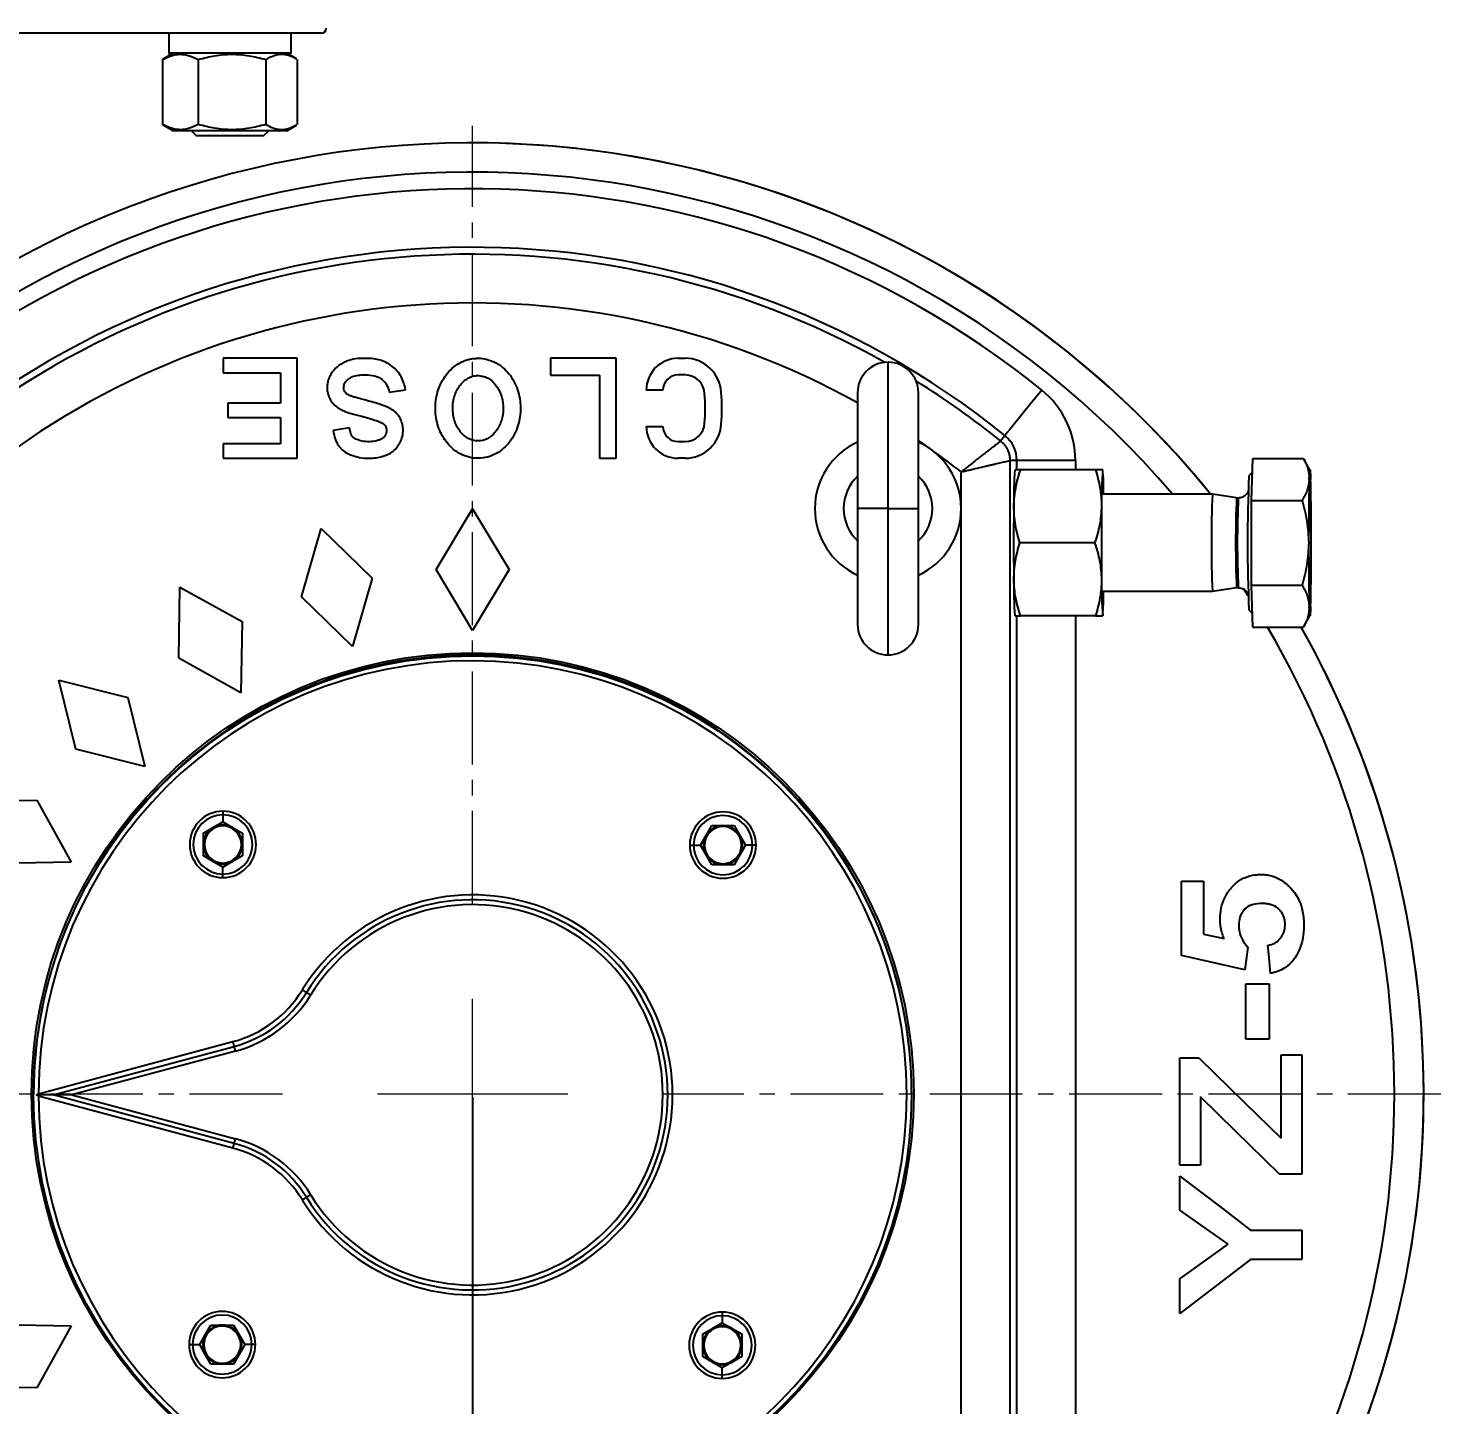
# Model space of a CAD drawing. Header units: millimetres. Extents: x 1846 to 4892, y 508 to 2661.
# Drawn here: x 4207.5 to 4497.1, y 1731.8 to 2014 of the extents above; entities that cross this region are included whole.
import ezdxf

# ---------------------------------------------------------------- set-up
doc = ezdxf.new("R2010")
doc.units = ezdxf.units.MM
doc.linetypes.add('CENTER2', pattern=[28.575, 19.05, -3.175, 3.175, -3.175])
doc.linetypes.add('点画线', pattern=[18, 12, -2, 2, -2])
doc.layers.add('中心线层', color=1, linetype='点画线', lineweight=18)
doc.styles.get("Standard").update_dxf_attribs({"font": 'arial.ttf'})
doc.styles.add('TH_GBDIM', font='simplex.shx', dxfattribs={"width": 0.707, "bigfont": 'hzfs.shx'})
doc.dimstyles.new('ISO-25$0', dxfattribs={"dimtxt": 2.5, "dimasz": 2.5, "dimexe": 1.25, "dimexo": 0.625, "dimtad": 1, "dimtxsty": 'Standard', "dimcen": 2.5, "dimdle": 5, "dimadec": 0, "dimazin": 0, "dimtfac": 1, "dimtmove": 0, "dimatfit": 3, "dimfxl": 0, "dimarcsym": 0})

# ---------------------------------------------------------------- blocks, each defined once
blk = doc.blocks.new('*U50')
at = {"layer": '中心线层', "color": 0, "linetype": 'CENTER2', "transparency": 16777216}
for p, q in [((0, 39), (0, 198.5)), ((-198.5, 0), (-39, 0)), ((39, 0), (198.5, 0)), ((0, -198.5), (0, -39))]:
    blk.add_line(p, q, dxfattribs=at)
at = {"layer": '中心线层', "color": 0, "linetype": 'Continuous', "transparency": 16777216}
for p, q in [((0, -19.5), (0, 19.5)), ((-19.5, 0), (19.5, 0))]:
    blk.add_line(p, q, dxfattribs=at)
blk = doc.blocks.new('*D80')
at = {"color": 1, "linetype": 'Continuous', "transparency": 16777216}
for p, q in [((4118.63, 1794.9), (4118.63, 1566.22)), ((4298.63, 1794.9), (4298.63, 1566.22)), ((4291.63, 1567.47), (4125.63, 1567.47))]:
    blk.add_line(p, q, dxfattribs=at)
at = {"color": 1, "transparency": 16777216}
for points in [[(4125.63, 1568.64), (4125.63, 1566.3), (4118.63, 1567.47)], [(4291.63, 1568.64), (4291.63, 1566.3), (4298.63, 1567.47)]]:
    blk.add_solid(points, dxfattribs=at)
at = {"layer": 'Defpoints', "color": 0, "transparency": 16777216}
for p in [(4118.63, 1795.52), (4298.63, 1795.52), (4118.63, 1567.47)]:
    blk.add_point(p, dxfattribs=at)
at = {"color": 1, "lineweight": 30, "transparency": 16777216, "insert": (4208.63, 1575.97), "char_height": 15, "attachment_point": 5, "style": 'TH_GBDIM'}
blk.add_mtext('180', dxfattribs=at)

msp = doc.modelspace()

# ---------------------------------------------------------------- linework, layer by layer
at = {"color": 7, "linetype": 'Continuous', "lineweight": 25}
for p, q in [((4267.628, 2013.02), (3969.628, 2013.02)), ((4236.354, 2013.001), (4236.354, 2008.901)), ((4261.454, 2008.901), (4261.454, 2013.001)), ((4235.296, 2007.732), (4235.055, 2007.613)), ((4235.055, 2007.613), (4235.055, 1994.289)), ((4237.279, 2008.901), (4235.285, 2007.75)), ((4261.454, 2008.901), (4236.354, 2008.901)), ((4236.445, 2008.901), (4236.391, 2008.388)), ((4242.371, 2007.613), (4242.371, 1994.289)), ((4256.22, 2007.613), (4256.22, 1994.289)), ((4262.523, 2007.75), (4260.529, 2008.901)), ((4262.753, 1994.289), (4262.753, 2007.613)), ((4235.055, 1994.289), (4235.296, 1994.175)), ((4235.284, 1994.153), (4237.279, 1993.001)), ((4260.529, 1993.001), (4237.279, 1993.001)), ((4240.987, 1993.001), (4241.987, 1992.001)), ((4255.822, 1992.001), (4256.822, 1993.001)), ((4260.529, 1993.001), (4262.525, 1994.153)), ((4241.987, 1992.001), (4255.822, 1992.001)), ((4262.66, 1946.363), (4247.5, 1946.363)), ((4247.5, 1946.363), (4247.5, 1943.373)), ((4262.66, 1925.854), (4262.66, 1946.363)), ((4328.089, 1946.356), (4314.612, 1946.356)), ((4314.612, 1946.356), (4314.612, 1942.912)), ((4328.089, 1925.854), (4328.089, 1946.356)), ((4340.788, 1946.354), (4342.212, 1946.354)), ((4247.5, 1943.373), (4259.222, 1943.373)), ((4259.222, 1943.373), (4259.222, 1937.183)), ((4314.612, 1942.912), (4324.645, 1942.912)), ((4324.645, 1942.912), (4324.645, 1925.854)), ((4342.212, 1942.937), (4340.788, 1942.937)), ((4281.508, 1939.398), (4284.856, 1939.92)), ((4337.656, 1939.805), (4334.239, 1939.805)), ((4377.551, 1939.293), (4377.551, 1915.543)), ((4390.051, 1915.543), (4390.051, 1939.293)), ((4248.438, 1937.183), (4248.438, 1934.194)), ((4259.222, 1937.183), (4248.438, 1937.183)), ((4248.438, 1934.194), (4259.222, 1934.194)), ((4259.222, 1934.194), (4259.222, 1928.843)), ((4273.396, 1932.081), (4270.05, 1931.551)), ((4334.239, 1932.402), (4337.656, 1932.402)), ((4247.5, 1928.843), (4247.5, 1925.854)), ((4259.222, 1928.843), (4247.5, 1928.843)), ((4340.788, 1929.27), (4342.212, 1929.27)), ((4406.88, 1929.403), (4407.773, 1930.508)), ((4247.5, 1925.854), (4262.66, 1925.854)), ((4324.645, 1925.854), (4328.089, 1925.854)), ((4342.212, 1925.854), (4340.788, 1925.854)), ((4398.801, 1915.543), (4398.801, 1923.057)), ((4408.8, 1925.382), (4408.8, 1665.659)), ((4410.22, 1925.382), (4408.8, 1925.382)), ((4422.218, 1925.382), (4410.22, 1925.382)), ((4426.322, 1923.52), (4411.004, 1923.52)), ((4458.526, 1922.986), (4457.808, 1922.268)), ((4458.351, 1917.181), (4458.612, 1925.841)), ((4458.612, 1925.841), (4468.971, 1925.841)), ((4469.116, 1925.545), (4468.971, 1925.841)), ((4470.319, 1923.514), (4469.139, 1925.558)), ((4450.314, 1918.52), (4427.822, 1918.52)), ((4455.269, 1917.736), (4450.314, 1918.52)), ((4458.351, 1917.181), (4468.709, 1917.181)), ((4458.351, 1899.86), (4458.351, 1917.181)), ((4291.128, 1903.02), (4298.628, 1915.52)), ((4298.628, 1915.52), (4306.128, 1903.02)), ((4377.551, 1915.543), (4377.551, 1891.793)), ((4390.051, 1891.793), (4390.051, 1915.543)), ((4398.801, 1675.498), (4398.801, 1915.543)), ((4263.561, 1897.416), (4267.57, 1911.432)), ((4267.57, 1911.432), (4278.05, 1901.299)), ((4426.171, 1908.52), (4410.853, 1908.52)), ((4298.628, 1890.52), (4291.128, 1903.02)), ((4306.128, 1903.02), (4298.628, 1890.52)), ((4278.05, 1901.299), (4274.04, 1887.283)), ((4458.351, 1899.86), (4468.709, 1899.86)), ((4458.612, 1891.2), (4458.351, 1899.86)), ((4238.383, 1884.868), (4238.628, 1899.444)), ((4238.628, 1899.444), (4251.373, 1892.368)), ((4274.04, 1887.283), (4263.561, 1897.416)), ((4450.314, 1898.52), (4427.822, 1898.52)), ((4455.269, 1899.305), (4450.314, 1898.52)), ((4457.808, 1894.773), (4458.526, 1894.055)), ((4251.373, 1892.368), (4251.128, 1877.793)), ((4426.322, 1893.52), (4411.004, 1893.52)), ((4458.612, 1891.2), (4468.971, 1891.2)), ((4468.971, 1891.2), (4469.116, 1891.496)), ((4469.139, 1891.483), (4470.319, 1893.527)), ((4251.128, 1877.793), (4238.383, 1884.868)), ((4217.311, 1866.231), (4213.775, 1880.373)), ((4213.775, 1880.373), (4227.918, 1876.838)), ((4227.918, 1876.838), (4231.453, 1862.696)), ((4231.453, 1862.696), (4217.311, 1866.231)), ((4194.705, 1855.52), (4209.28, 1855.766)), ((4209.28, 1855.766), (4216.356, 1843.02)), ((4245.431, 1850.139), (4247.431, 1851.294)), ((4247.431, 1852.734), (4247.431, 1851.294)), ((4247.431, 1851.294), (4249.431, 1850.139)), ((4243.431, 1848.984), (4245.431, 1850.139)), ((4243.431, 1846.675), (4243.431, 1848.984)), ((4249.431, 1850.139), (4251.431, 1848.984)), ((4251.431, 1848.984), (4251.431, 1846.675)), ((4345.343, 1846.538), (4346.497, 1848.538)), ((4346.497, 1848.538), (4347.652, 1850.538)), ((4347.652, 1850.538), (4349.962, 1850.538)), ((4349.962, 1850.538), (4352.271, 1850.538)), ((4352.271, 1850.538), (4353.426, 1848.538)), ((4353.426, 1848.538), (4354.58, 1846.538)), ((4243.431, 1844.365), (4243.431, 1846.675)), ((4251.431, 1846.675), (4251.431, 1844.365)), ((4343.903, 1846.538), (4345.343, 1846.538)), ((4346.497, 1844.538), (4345.343, 1846.538)), ((4354.58, 1846.538), (4353.426, 1844.538)), ((4356.02, 1846.538), (4354.58, 1846.538)), ((4216.356, 1843.02), (4201.78, 1842.775)), ((4245.431, 1843.211), (4243.431, 1844.365)), ((4247.431, 1842.056), (4245.431, 1843.211)), ((4249.431, 1843.211), (4247.431, 1842.056)), ((4247.431, 1840.616), (4247.431, 1842.056)), ((4251.431, 1844.365), (4249.431, 1843.211)), ((4347.652, 1842.538), (4346.497, 1844.538)), ((4349.962, 1842.538), (4347.652, 1842.538)), ((4352.271, 1842.538), (4349.962, 1842.538)), ((4353.426, 1844.538), (4352.271, 1842.538)), ((4443.967, 1823.911), (4443.967, 1839.187)), ((4443.967, 1839.187), (4448.457, 1839.187)), ((4448.457, 1839.187), (4448.457, 1828.289)), ((4457.167, 1806.731), (4457.167, 1818.076)), ((4457.167, 1818.076), (4461.958, 1818.076)), ((4461.958, 1818.076), (4461.958, 1806.731)), ((4209.628, 1795.573), (4249.501, 1806.257)), ((4212.628, 1795.341), (4249.76, 1805.291)), ((4250.019, 1804.325), (4216.492, 1795.341)), ((4461.958, 1806.731), (4457.167, 1806.731)), ((4443.628, 1780.896), (4443.628, 1802.947)), ((4443.628, 1802.947), (4447.549, 1802.947)), ((4464.414, 1803.579), (4468.628, 1803.579)), ((4464.414, 1786.445), (4464.414, 1803.579)), ((4468.628, 1803.579), (4468.628, 1779.107)), ((4209.691, 1795.341), (4209.196, 1795.341)), ((4249.501, 1784.426), (4209.628, 1795.11)), ((4212.628, 1795.341), (4209.691, 1795.341)), ((4249.76, 1785.392), (4212.628, 1795.341)), ((4216.492, 1795.341), (4212.628, 1795.341)), ((4216.492, 1795.341), (4250.019, 1786.358)), ((4447.856, 1794.931), (4447.856, 1780.896)), ((4447.856, 1780.896), (4443.628, 1780.896)), ((4443.628, 1771.693), (4443.628, 1778.699)), ((4468.628, 1779.107), (4464.075, 1779.107)), ((4458.14, 1767.623), (4468.628, 1767.623)), ((4468.628, 1767.623), (4468.628, 1761.558)), ((4468.628, 1761.558), (4458.108, 1761.558)), ((4443.628, 1750.52), (4443.628, 1757.65)), ((4349.825, 1750.067), (4349.825, 1748.627)), ((4201.78, 1748.266), (4216.356, 1748.02)), ((4216.356, 1748.02), (4209.28, 1735.275)), ((4243.831, 1746.144), (4244.985, 1748.144)), ((4244.985, 1748.144), (4247.295, 1748.144)), ((4247.295, 1748.144), (4249.604, 1748.144)), ((4249.604, 1748.144), (4250.759, 1746.144)), ((4345.825, 1746.317), (4347.825, 1747.472)), ((4345.825, 1744.008), (4345.825, 1746.317)), ((4347.825, 1747.472), (4349.825, 1748.627)), ((4349.825, 1748.627), (4351.825, 1747.472)), ((4351.825, 1747.472), (4353.825, 1746.317)), ((4353.825, 1746.317), (4353.825, 1744.008)), ((4241.236, 1744.144), (4242.676, 1744.144)), ((4242.676, 1744.144), (4243.831, 1746.144)), ((4243.831, 1742.144), (4242.676, 1744.144)), ((4250.759, 1746.144), (4251.914, 1744.144)), ((4251.914, 1744.144), (4250.759, 1742.144)), ((4253.354, 1744.144), (4251.914, 1744.144)), ((4345.825, 1741.699), (4345.825, 1744.008)), ((4353.825, 1744.008), (4353.825, 1741.699)), ((4244.985, 1740.144), (4243.831, 1742.144)), ((4250.759, 1742.144), (4249.604, 1740.144)), ((4347.825, 1740.544), (4345.825, 1741.699)), ((4349.825, 1739.389), (4347.825, 1740.544)), ((4351.825, 1740.544), (4349.825, 1739.389)), ((4353.825, 1741.699), (4351.825, 1740.544)), ((4247.295, 1740.144), (4244.985, 1740.144)), ((4249.604, 1740.144), (4247.295, 1740.144)), ((4349.825, 1737.949), (4349.825, 1739.389)), ((4209.28, 1735.275), (4194.705, 1735.52))]:
    msp.add_line(p, q, dxfattribs=at)
at = {"color": 8, "linetype": 'Continuous', "lineweight": 25}
for p, q in [((4383.801, 1915.543), (4383.801, 1945.543)), ((4392.482, 1927.776), (4390.051, 1929.468)), ((4410.22, 1923.52), (4410.22, 1925.382)), ((4422.218, 1925.382), (4422.218, 1923.52)), ((4383.801, 1915.543), (4377.551, 1915.543)), ((4383.801, 1885.543), (4383.801, 1915.543)), ((4383.801, 1915.543), (4390.051, 1915.543)), ((4457.666, 1897.638), (4456.661, 1899.186)), ((4410.22, 1697.52), (4410.22, 1893.52)), ((4422.218, 1893.52), (4422.218, 1697.52)), ((4247.431, 1853.475), (4247.431, 1852.734)), ((4343.162, 1846.538), (4343.903, 1846.538)), ((4356.762, 1846.538), (4356.02, 1846.538)), ((4247.431, 1839.875), (4247.431, 1840.616)), ((4349.825, 1750.808), (4349.825, 1750.067)), ((4240.495, 1744.144), (4241.236, 1744.144)), ((4254.095, 1744.144), (4253.354, 1744.144)), ((4349.825, 1737.208), (4349.825, 1737.949))]:
    msp.add_line(p, q, dxfattribs=at)
at = {"color": 7, "linetype": 'Continuous', "lineweight": 25, "flags": 128}
for points in [[(4415.317, 1939.838), (4414.021, 1938.235), (4412.764, 1936.68), (4411.582, 1935.219), (4410.512, 1933.896), (4409.584, 1932.748), (4408.827, 1931.812), (4408.262, 1931.113), (4407.908, 1930.675), (4407.773, 1930.508)], [(4470.18, 1921.511), (4470.21, 1922.379), (4470.243, 1923.009), (4470.277, 1923.392), (4470.311, 1923.52), (4470.345, 1923.392), (4470.378, 1923.009), (4470.411, 1922.379), (4470.442, 1921.511)], [(4470.442, 1895.53), (4470.411, 1894.662), (4470.378, 1894.032), (4470.345, 1893.649), (4470.311, 1893.52), (4470.277, 1893.649), (4470.243, 1894.032), (4470.21, 1894.662), (4470.18, 1895.53)], [(4448.457, 1828.289), (4450.835, 1827.784), (4452.703, 1827.387)], [(4457.545, 1825.637), (4457.23, 1823.013), (4456.982, 1820.951)], [(4462.201, 1820.258), (4461.921, 1823.477), (4461.702, 1826.007)], [(4456.982, 1820.951), (4449.694, 1822.609), (4443.967, 1823.911)], [(4264.574, 1816.324), (4264.557, 1816.335), (4264.509, 1816.364), (4264.43, 1816.413), (4264.324, 1816.478), (4264.195, 1816.558), (4264.048, 1816.648), (4263.888, 1816.747), (4263.722, 1816.849)], [(4264.574, 1816.324), (4264.59, 1816.314), (4264.639, 1816.285), (4264.717, 1816.236), (4264.823, 1816.171), (4264.952, 1816.091), (4265.099, 1816.001), (4265.259, 1815.902), (4265.425, 1815.8)], [(4249.76, 1805.291), (4249.755, 1805.309), (4249.74, 1805.364), (4249.717, 1805.454), (4249.684, 1805.574), (4249.645, 1805.72), (4249.6, 1805.887), (4249.552, 1806.068), (4249.501, 1806.257)], [(4250.019, 1804.325), (4249.968, 1804.513), (4249.92, 1804.695), (4249.875, 1804.862), (4249.836, 1805.008), (4249.804, 1805.128), (4249.78, 1805.217), (4249.765, 1805.272), (4249.76, 1805.291)], [(4447.549, 1802.947), (4456.993, 1793.706), (4464.414, 1786.445)], [(4209.691, 1795.341), (4209.683, 1795.37), (4209.675, 1795.398), (4209.667, 1795.427), (4209.66, 1795.456), (4209.652, 1795.485), (4209.644, 1795.514), (4209.636, 1795.544), (4209.628, 1795.573)], [(4209.628, 1795.11), (4209.636, 1795.139), (4209.644, 1795.168), (4209.652, 1795.197), (4209.66, 1795.226), (4209.667, 1795.255), (4209.675, 1795.284), (4209.683, 1795.313), (4209.691, 1795.341)], [(4464.075, 1779.107), (4454.992, 1787.969), (4447.856, 1794.931)], [(4249.501, 1784.426), (4249.552, 1784.614), (4249.6, 1784.796), (4249.645, 1784.963), (4249.684, 1785.109), (4249.717, 1785.229), (4249.74, 1785.318), (4249.755, 1785.373), (4249.76, 1785.392)], [(4249.76, 1785.392), (4249.765, 1785.41), (4249.78, 1785.465), (4249.804, 1785.555), (4249.836, 1785.675), (4249.875, 1785.821), (4249.92, 1785.988), (4249.968, 1786.169), (4250.019, 1786.358)], [(4443.628, 1778.699), (4451.755, 1772.497), (4458.14, 1767.623)], [(4263.722, 1773.834), (4263.888, 1773.936), (4264.048, 1774.034), (4264.195, 1774.125), (4264.324, 1774.205), (4264.43, 1774.27), (4264.509, 1774.318), (4264.557, 1774.348), (4264.574, 1774.358)], [(4264.574, 1774.358), (4264.59, 1774.368), (4264.639, 1774.398), (4264.717, 1774.447), (4264.823, 1774.512), (4264.952, 1774.591), (4265.099, 1774.682), (4265.259, 1774.78), (4265.425, 1774.883)], [(4453.522, 1764.741), (4447.981, 1768.634), (4443.628, 1771.693)], [(4443.628, 1757.65), (4449.169, 1761.621), (4453.522, 1764.741)], [(4458.108, 1761.558), (4449.999, 1755.377), (4443.628, 1750.52)]]:
    msp.add_lwpolyline(points, dxfattribs=at)
at = {"color": 7, "linetype": 'Continuous', "lineweight": 25}
for centre, radius in [((4298.628, 1795.52), 90.437), ((4298.628, 1795.341), 90)]:
    msp.add_circle(centre, radius, dxfattribs=at)
for centre, radius, start, end in [((4267.628, 2014.02), 1, 270, 0), ((4298.628, 1795.52), 195, 39.1069, 123.45501), ((4298.628, 1795.52), 195, 39.1069, 90), ((4298.628, 1795.52), 173.592, 51.04259, 127.38681), ((4340.788, 1939.805), 6.549, 90, 180), ((4342.212, 1938.951), 7.403, 3.06427, 90), ((4383.801, 1939.293), 6.25, 90, 180), ((4383.801, 1939.293), 6.25, 0, 90), ((4340.788, 1939.805), 3.132, 90, 180), ((4342.21, 1938.946), 3.991, 1.6313, 89.97214), ((4315.082, 1936.093), 31.258, 354.44316, 5.44553), ((4315.3, 1936.104), 34.457, 354.59957, 5.40043), ((4403.628, 1925.382), 18.59, 0, 51.04259), ((4340.788, 1932.402), 6.549, 180, 270), ((4340.788, 1932.402), 3.132, 180, 270), ((4342.212, 1933.256), 3.986, 270, 357.2677), ((4342.212, 1933.256), 7.403, 270, 356.93573), ((4383.801, 1915.543), 15, 114.62432, 245.37568), ((4383.801, 1915.543), 15, 294.62432, 65.37568), ((4403.628, 1925.382), 6.592, 0, 51.04259), ((4298.628, 1795.52), 162.173, 51.85219, 54.63893), ((4497.469, 1917.204), 87.888, 175.88319, 180.77166), ((4508.88, 1917.317), 81.305, 175.62383, 180.91341), ((4385.485, 1919.365), 42.531, 358.86253, 5.60726), ((4383.801, 1915.543), 9.1, 133.37837, 226.62163), ((4383.801, 1915.543), 9.1, 313.37837, 46.62163), ((4772.717, 1908.52), 315.208, 177.50024, 182.49976), ((4974.411, 1909.934), 504.364, 178.68479, 180.16062), ((3966.438, 1909.937), 504.137, 359.83905, 1.31554), ((4680.808, 1908.52), 230.711, 177.51578, 182.48422), ((4667.658, 1908.52), 212.589, 177.5156, 182.4844), ((4455.613, 1919.907), 2.198, 260.99777, 270.00255), ((4667.39, 1908.52), 211.977, 177.51574, 182.48426), ((5201.76, 1908.52), 792.207, 179.45756, 180.54244), ((5219.7, 1908.52), 792.15, 179.457521, 180.542479), ((4974.411, 1907.107), 504.365, 179.83939, 181.31521), ((3966.437, 1907.104), 504.137, 358.68446, 0.16095), ((4497.469, 1899.837), 87.888, 179.22834, 184.11681), ((4508.88, 1899.724), 81.304, 179.08657, 184.37619), ((4368.224, 1898.35), 59.784, 355.36661, 0.1636), ((4455.613, 1897.132), 2.2, 90.00128, 98.9984), ((4383.801, 1891.793), 6.25, 180, 270), ((4383.801, 1891.793), 6.25, 270, 0), ((4298.628, 1795.52), 195, 337.5438, 29.38424), ((4298.628, 1795.52), 195, 330.61576, 29.38424), ((4298.628, 1795.52), 195, 330.61576, 29.38424), ((4298.628, 1795.52), 90, 90, 180.05702), ((4298.628, 1795.52), 90, 359.94298, 90), ((4298.628, 1795.341), 89, 180.14904, 179.85096), ((4247.431, 1846.675), 6.8, 90, 180), ((4247.431, 1846.675), 6.8, 270, 90), ((4247.431, 1846.675), 6.059, 90, 270), ((4247.431, 1846.675), 4, 60, 120), ((4247.431, 1846.675), 6.059, 270, 90), ((4349.962, 1846.538), 6.8, 90, 180), ((4349.962, 1846.538), 6.059, 0, 180), ((4349.962, 1846.538), 6.8, 0, 90), ((4247.431, 1846.675), 4, 120, 180), ((4247.431, 1846.675), 3.8, 0, 180), ((4247.431, 1846.675), 4, 0, 60), ((4349.962, 1846.538), 4, 150, 210), ((4349.962, 1846.538), 3.8, 90, 270), ((4349.962, 1846.538), 4, 90, 150), ((4349.962, 1846.538), 4, 30, 90), ((4349.962, 1846.538), 3.8, 270, 90), ((4349.962, 1846.538), 4, 330, 30), ((4247.431, 1846.675), 6.8, 180, 270), ((4247.431, 1846.675), 4, 180, 240), ((4247.431, 1846.675), 3.8, 180, 0), ((4247.431, 1846.675), 4, 300, 0), ((4349.962, 1846.538), 6.8, 180, 0), ((4349.962, 1846.538), 6.059, 180, 0), ((4247.431, 1846.675), 4, 240, 300), ((4349.962, 1846.538), 4, 210, 270), ((4349.962, 1846.538), 4, 270, 330), ((4298.628, 1795.341), 41, 211.63989, 148.36011), ((4298.628, 1795.341), 40, 211.63989, 148.36011), ((4298.628, 1795.341), 39, 211.63989, 148.36011), ((4243.29, 1829.439), 24, 285, 328.36011), ((4243.29, 1829.439), 25, 285, 328.36011), ((4243.29, 1829.439), 26, 285, 328.36011), ((4243.29, 1761.244), 24, 31.63989, 75), ((4243.29, 1761.244), 25, 31.63989, 75), ((4243.29, 1761.244), 26, 31.63989, 75), ((4247.295, 1744.144), 6.8, 0, 180), ((4247.295, 1744.144), 6.059, 0, 180), ((4349.825, 1744.008), 6.8, 90, 270), ((4349.825, 1744.008), 6.059, 90, 270), ((4349.825, 1744.008), 6.8, 0, 90), ((4349.825, 1744.008), 6.059, 270, 90), ((4247.295, 1744.144), 3.8, 90, 270), ((4247.295, 1744.144), 4, 90, 150), ((4247.295, 1744.144), 4, 30, 90), ((4247.295, 1744.144), 3.8, 270, 90), ((4349.825, 1744.008), 4, 120, 180), ((4349.825, 1744.008), 3.8, 0, 180), ((4349.825, 1744.008), 4, 60, 120), ((4349.825, 1744.008), 4, 0, 60), ((4247.295, 1744.144), 6.8, 180, 270), ((4247.295, 1744.144), 6.059, 180, 0), ((4247.295, 1744.144), 4, 150, 210), ((4247.295, 1744.144), 6.8, 270, 0), ((4247.295, 1744.144), 4, 330, 30), ((4349.825, 1744.008), 4, 180, 240), ((4349.825, 1744.008), 3.8, 180, 0), ((4349.825, 1744.008), 6.8, 270, 0), ((4349.825, 1744.008), 4, 300, 0), ((4247.295, 1744.144), 4, 210, 270), ((4247.295, 1744.144), 4, 270, 330), ((4349.825, 1744.008), 4, 240, 300)]:
    msp.add_arc(centre, radius, start, end, dxfattribs=at)
at = {"color": 8, "linetype": 'Continuous', "lineweight": 25}
for radius, start, end in [(189, 40.60147, 124.66541), (185.59, 51.04259, 125.39662), (172.172, 60.59444, 127.38681), (162.173, 60.87875, 127.38681), (172.172, 51.04259, 58.11934), (189, 329.58625, 30.41375)]:
    msp.add_arc((4298.628, 1795.52), radius, start, end, dxfattribs=at)
at = {"color": 7, "linetype": 'Continuous', "lineweight": 25}
for points, knots in [([(4235.055, 2007.613), (4235.652, 2007.939), (4236.254, 2008.208), (4237.47, 2008.581), (4238.084, 2008.684), (4239.017, 2008.685), (4239.329, 2008.66), (4239.947, 2008.562), (4240.254, 2008.49), (4241.17, 2008.21), (4241.773, 2007.94), (4242.371, 2007.613)], [0, 0, 0, 0, 0.25, 0.25, 0.5, 0.5, 0.625, 0.625, 0.75, 0.75, 1, 1, 1, 1]), ([(4242.371, 2007.613), (4243.501, 2007.939), (4244.64, 2008.208), (4246.942, 2008.581), (4248.104, 2008.684), (4249.871, 2008.685), (4250.462, 2008.66), (4251.632, 2008.562), (4252.213, 2008.49), (4253.946, 2008.21), (4255.088, 2007.94), (4256.22, 2007.613)], [0, 0, 0, 0, 0.25, 0.25, 0.5, 0.5, 0.625, 0.625, 0.75, 0.75, 1, 1, 1, 1]), ([(4256.22, 2007.613), (4256.787, 2007.923), (4257.933, 2008.549), (4259.632, 2008.775), (4261.174, 2008.465), (4262.09, 2007.963), (4262.512, 2007.732)], [0, 0, 0, 0, 0.27487, 0.5557011, 0.7950175, 1, 1, 1, 1]), ([(4242.371, 1994.289), (4241.773, 1993.963), (4241.172, 1993.694), (4239.956, 1993.321), (4239.342, 1993.218), (4238.409, 1993.217), (4238.096, 1993.242), (4237.478, 1993.34), (4237.172, 1993.412), (4236.256, 1993.693), (4235.653, 1993.962), (4235.055, 1994.289)], [0, 0, 0, 0, 0.25, 0.25, 0.5, 0.5, 0.625, 0.625, 0.75, 0.75, 1, 1, 1, 1]), ([(4256.22, 1994.289), (4255.089, 1993.963), (4253.95, 1993.694), (4251.649, 1993.321), (4250.486, 1993.218), (4248.72, 1993.217), (4248.128, 1993.242), (4246.958, 1993.34), (4246.377, 1993.412), (4244.644, 1993.693), (4243.503, 1993.962), (4242.371, 1994.289)], [0, 0, 0, 0, 0.25, 0.25, 0.5, 0.5, 0.625, 0.625, 0.75, 0.75, 1, 1, 1, 1]), ([(4262.513, 1994.175), (4262.025, 1993.911), (4260.958, 1993.334), (4259.341, 1993.127), (4257.717, 1993.461), (4256.722, 1994.011), (4256.22, 1994.289)], [0, 0, 0, 0, 0.23618419, 0.51698793, 0.75628114, 1, 1, 1, 1]), ([(4276.589, 1946.346), (4275.93, 1946.353), (4275.287, 1946.317), (4274.025, 1946.131), (4273.4, 1945.979), (4272.479, 1945.619), (4272.173, 1945.476), (4271.726, 1945.221), (4271.578, 1945.129), (4271.361, 1944.979), (4271.286, 1944.925), (4271.193, 1944.856), (4271.165, 1944.835), (4271.11, 1944.791), (4271.081, 1944.769), (4270.825, 1944.565), (4270.604, 1944.367), (4270.181, 1943.925), (4269.98, 1943.683), (4269.614, 1943.156), (4269.448, 1942.868), (4269.17, 1942.263), (4269.058, 1941.945), (4268.894, 1941.292), (4268.844, 1940.963), (4268.817, 1940.556), (4268.814, 1940.474), (4268.811, 1940.353), (4268.81, 1940.314), (4268.81, 1940.23), (4268.811, 1940.164), (4268.82, 1939.881), (4268.843, 1939.651), (4268.926, 1939.189), (4268.986, 1938.959), (4269.138, 1938.513), (4269.232, 1938.295), (4269.552, 1937.678), (4269.82, 1937.312), (4270.398, 1936.691), (4270.709, 1936.433), (4271.338, 1935.998), (4271.659, 1935.82), (4271.981, 1935.667)], [0, 0, 0, 0, 0.125, 0.125, 0.25, 0.25, 0.3125, 0.3125, 0.34375, 0.34375, 0.359375, 0.359375, 0.3671875, 0.3671875, 0.375, 0.375, 0.4375, 0.4375, 0.5, 0.5, 0.5625, 0.5625, 0.625, 0.625, 0.6875, 0.6875, 0.703125, 0.703125, 0.7109375, 0.7109375, 0.71875, 0.71875, 0.75, 0.75, 0.78125, 0.78125, 0.8125, 0.8125, 0.875, 0.875, 0.9375, 0.9375, 1, 1, 1, 1]), ([(4282.064, 1944.76), (4281.658, 1945.074), (4281.223, 1945.334), (4280.325, 1945.755), (4279.865, 1945.915), (4278.475, 1946.274), (4277.541, 1946.356), (4276.589, 1946.346)], [0, 0, 0, 0, 0.25, 0.25, 0.5, 0.5, 1, 1, 1, 1]), ([(4298.372, 1925.975), (4298.074, 1926.03), (4297.78, 1926.102), (4297.2, 1926.28), (4296.914, 1926.387), (4296.086, 1926.752), (4295.568, 1927.055), (4294.608, 1927.758), (4294.166, 1928.159), (4293.368, 1929.033), (4293.013, 1929.504), (4292.077, 1931), (4291.625, 1932.105), (4291.067, 1934.398), (4290.959, 1935.591), (4291.088, 1937.952), (4291.325, 1939.125), (4292.141, 1941.335), (4292.723, 1942.377), (4293.853, 1943.738), (4294.273, 1944.159), (4295.196, 1944.91), (4295.697, 1945.24), (4296.498, 1945.648), (4296.774, 1945.769), (4297.339, 1945.981), (4297.629, 1946.072), (4298.24, 1946.219), (4298.561, 1946.275), (4298.973, 1946.32), (4299.055, 1946.328), (4299.222, 1946.341), (4299.305, 1946.346), (4299.59, 1946.357), (4299.83, 1946.358), (4300.23, 1946.347)], [0, 0, 0, 0, 0.03125, 0.03125, 0.0625, 0.0625, 0.125, 0.125, 0.1875, 0.1875, 0.25, 0.25, 0.375, 0.375, 0.5, 0.5, 0.625, 0.625, 0.75, 0.75, 0.8125, 0.8125, 0.875, 0.875, 0.90625, 0.90625, 0.9375, 0.9375, 0.96875, 0.96875, 0.9765625, 0.9765625, 0.984375, 0.984375, 1, 1, 1, 1]), ([(4300.23, 1946.347), (4301.357, 1946.186), (4302.127, 1945.986), (4303.073, 1945.601), (4303.354, 1945.458), (4303.901, 1945.142), (4304.164, 1944.968), (4305.424, 1944.035), (4306.251, 1943.083), (4307.201, 1941.486), (4307.47, 1940.927), (4307.913, 1939.769), (4308.086, 1939.17), (4308.464, 1937.346), (4308.526, 1936.086), (4308.269, 1933.612), (4307.95, 1932.394), (4307.187, 1930.702), (4306.885, 1930.16), (4306.184, 1929.137), (4305.785, 1928.657), (4304.896, 1927.787), (4304.407, 1927.396), (4303.336, 1926.726), (4302.762, 1926.452), (4301.559, 1926.048), (4300.927, 1925.918), (4299.642, 1925.824), (4299, 1925.861), (4298.372, 1925.975)], [0, 0, 0, 0, 0.0625, 0.0625, 0.09375, 0.09375, 0.125, 0.125, 0.25, 0.25, 0.3125, 0.3125, 0.375, 0.375, 0.5, 0.5, 0.625, 0.625, 0.6875, 0.6875, 0.75, 0.75, 0.8125, 0.8125, 0.875, 0.875, 0.9375, 0.9375, 1, 1, 1, 1]), ([(4284.856, 1939.92), (4284.784, 1940.383), (4284.676, 1940.841), (4284.379, 1941.737), (4284.188, 1942.177), (4283.719, 1943.014), (4283.439, 1943.413), (4282.804, 1944.141), (4282.448, 1944.472), (4282.064, 1944.76)], [0, 0, 0, 0, 0.25, 0.25, 0.5, 0.5, 0.75, 0.75, 1, 1, 1, 1]), ([(4273.41, 1938.74), (4273.049, 1938.913), (4272.775, 1939.107), (4272.378, 1939.541), (4272.26, 1939.778), (4272.196, 1940.163), (4272.195, 1940.299), (4272.214, 1940.561), (4272.235, 1940.689), (4272.298, 1940.931), (4272.342, 1941.052), (4272.45, 1941.283), (4272.514, 1941.393), (4272.743, 1941.718), (4272.939, 1941.919), (4273.3, 1942.203), (4273.431, 1942.294), (4273.718, 1942.455), (4273.874, 1942.528), (4274.376, 1942.721), (4274.755, 1942.815), (4275.607, 1942.937), (4276.075, 1942.964), (4276.588, 1942.957)], [0, 0, 0, 0, 0.125, 0.125, 0.25, 0.25, 0.3125, 0.3125, 0.375, 0.375, 0.4375, 0.4375, 0.5, 0.5, 0.625, 0.625, 0.6875, 0.6875, 0.75, 0.75, 0.875, 0.875, 1, 1, 1, 1]), ([(4276.588, 1942.957), (4277.324, 1942.967), (4277.975, 1942.902), (4278.829, 1942.683), (4279.092, 1942.59), (4279.576, 1942.364), (4279.8, 1942.228), (4280, 1942.073)], [0, 0, 0, 0, 0.5, 0.5, 0.75, 0.75, 1, 1, 1, 1]), ([(4280, 1942.073), (4280.122, 1941.982), (4280.216, 1941.903), (4280.397, 1941.735), (4280.484, 1941.646), (4280.728, 1941.367), (4280.871, 1941.165), (4281.245, 1940.498), (4281.417, 1939.984), (4281.508, 1939.398)], [0, 0, 0, 0, 0.125, 0.125, 0.25, 0.25, 0.5, 0.5, 1, 1, 1, 1]), ([(4300.243, 1929.431), (4299.554, 1929.342), (4298.844, 1929.437), (4297.519, 1929.976), (4296.896, 1930.423), (4295.835, 1931.599), (4295.399, 1932.325), (4294.78, 1933.946), (4294.599, 1934.84), (4294.522, 1936.644), (4294.628, 1937.555), (4295.106, 1939.255), (4295.481, 1940.041), (4296.198, 1941.029), (4296.461, 1941.327), (4297.029, 1941.846), (4297.336, 1942.07), (4297.974, 1942.432), (4298.307, 1942.573), (4298.81, 1942.712), (4298.981, 1942.747), (4299.222, 1942.779), (4299.271, 1942.785), (4299.347, 1942.792), (4299.372, 1942.795), (4299.424, 1942.799), (4299.45, 1942.801), (4299.513, 1942.805), (4299.545, 1942.806), (4299.678, 1942.809), (4299.777, 1942.809), (4299.928, 1942.806)], [0, 0, 0, 0, 0.125, 0.125, 0.25, 0.25, 0.375, 0.375, 0.5, 0.5, 0.625, 0.625, 0.75, 0.75, 0.8125, 0.8125, 0.875, 0.875, 0.9375, 0.9375, 0.96875, 0.96875, 0.9765625, 0.9765625, 0.9804688, 0.9804688, 0.984375, 0.984375, 0.9921875, 0.9921875, 1, 1, 1, 1]), ([(4299.928, 1942.806), (4300.331, 1942.744), (4300.639, 1942.679), (4301.113, 1942.558), (4301.276, 1942.502), (4301.552, 1942.39), (4301.665, 1942.335), (4301.948, 1942.176), (4302.088, 1942.086), (4302.776, 1941.597), (4303.27, 1941.077), (4304.083, 1939.841), (4304.403, 1939.126), (4304.825, 1937.596), (4304.927, 1936.782), (4304.9, 1935.157), (4304.773, 1934.346), (4304.301, 1932.839), (4303.96, 1932.142), (4303.109, 1930.954), (4302.598, 1930.458), (4301.477, 1929.738), (4300.863, 1929.51), (4300.243, 1929.431)], [0, 0, 0, 0, 0.03125, 0.03125, 0.0625, 0.0625, 0.09375, 0.09375, 0.125, 0.125, 0.25, 0.25, 0.375, 0.375, 0.5, 0.5, 0.625, 0.625, 0.75, 0.75, 0.875, 0.875, 1, 1, 1, 1]), ([(4276.763, 1937.75), (4275.941, 1937.95), (4275.253, 1938.133), (4274.423, 1938.377), (4274.181, 1938.453), (4273.866, 1938.561), (4273.772, 1938.594), (4273.596, 1938.661), (4273.511, 1938.696), (4273.41, 1938.74)], [0, 0, 0, 0, 0.5, 0.5, 0.75, 0.75, 0.875, 0.875, 1, 1, 1, 1]), ([(4281.542, 1936.147), (4281.306, 1936.264), (4281.034, 1936.384), (4280.405, 1936.633), (4280.051, 1936.762), (4278.865, 1937.161), (4277.915, 1937.443), (4276.763, 1937.75)], [0, 0, 0, 0, 0.25, 0.25, 0.5, 0.5, 1, 1, 1, 1]), ([(4271.981, 1935.667), (4272.165, 1935.586), (4272.315, 1935.524), (4272.591, 1935.418), (4272.719, 1935.372), (4273.118, 1935.235), (4273.405, 1935.145), (4274.344, 1934.868), (4275.08, 1934.673), (4275.944, 1934.462)], [0, 0, 0, 0, 0.125, 0.125, 0.25, 0.25, 0.5, 0.5, 1, 1, 1, 1]), ([(4282.296, 1927.278), (4282.645, 1927.572), (4282.956, 1927.891), (4283.361, 1928.42), (4283.486, 1928.605), (4283.715, 1928.995), (4283.82, 1929.201), (4284.094, 1929.83), (4284.225, 1930.267), (4284.336, 1930.936), (4284.359, 1931.162), (4284.375, 1931.617), (4284.368, 1931.845), (4284.311, 1932.509), (4284.223, 1932.932), (4283.942, 1933.738), (4283.749, 1934.125), (4283.391, 1934.655), (4283.261, 1934.822), (4282.978, 1935.139), (4282.824, 1935.287), (4282.339, 1935.699), (4281.962, 1935.942), (4281.542, 1936.147)], [0, 0, 0, 0, 0.125, 0.125, 0.1875, 0.1875, 0.25, 0.25, 0.375, 0.375, 0.4375, 0.4375, 0.5, 0.5, 0.625, 0.625, 0.75, 0.75, 0.8125, 0.8125, 0.875, 0.875, 1, 1, 1, 1]), ([(4274.883, 1929.702), (4274.559, 1929.838), (4274.345, 1929.972), (4274.137, 1930.134), (4274.088, 1930.181), (4274.026, 1930.248), (4274.007, 1930.269), (4273.976, 1930.31), (4273.964, 1930.326), (4273.925, 1930.384), (4273.902, 1930.422), (4273.856, 1930.502), (4273.833, 1930.545), (4273.762, 1930.692), (4273.713, 1930.81), (4273.567, 1931.232), (4273.471, 1931.609), (4273.396, 1932.081)], [0, 0, 0, 0, 0.25, 0.25, 0.375, 0.375, 0.4375, 0.4375, 0.5, 0.5, 0.5625, 0.5625, 0.625, 0.625, 0.75, 0.75, 1, 1, 1, 1]), ([(4275.944, 1934.462), (4277.003, 1934.179), (4277.89, 1933.915), (4278.933, 1933.563), (4279.233, 1933.453), (4279.6, 1933.307), (4279.709, 1933.262), (4279.898, 1933.179), (4279.978, 1933.141), (4280.039, 1933.111)], [0, 0, 0, 0, 0.5, 0.5, 0.75, 0.75, 0.875, 0.875, 1, 1, 1, 1]), ([(4280.039, 1933.111), (4280.15, 1933.057), (4280.231, 1933.011), (4280.363, 1932.926), (4280.416, 1932.887), (4280.514, 1932.804), (4280.554, 1932.766), (4280.627, 1932.685), (4280.662, 1932.641), (4280.712, 1932.568), (4280.728, 1932.543), (4280.763, 1932.486), (4280.78, 1932.454), (4280.827, 1932.364), (4280.853, 1932.304), (4280.92, 1932.116), (4280.953, 1931.98), (4280.974, 1931.77), (4280.977, 1931.725), (4280.981, 1931.632), (4280.982, 1931.579), (4280.981, 1931.523), (4280.98, 1931.502), (4280.978, 1931.462), (4280.977, 1931.443), (4280.972, 1931.384), (4280.968, 1931.344), (4280.939, 1931.145), (4280.895, 1930.982), (4280.79, 1930.726), (4280.747, 1930.637), (4280.662, 1930.485), (4280.618, 1930.415), (4280.469, 1930.21), (4280.348, 1930.076), (4280.179, 1929.927)], [0, 0, 0, 0, 0.0625, 0.0625, 0.125, 0.125, 0.1875, 0.1875, 0.25, 0.25, 0.28125, 0.28125, 0.3125, 0.3125, 0.375, 0.375, 0.5, 0.5, 0.53125, 0.53125, 0.5625, 0.5625, 0.578125, 0.578125, 0.59375, 0.59375, 0.625, 0.625, 0.75, 0.75, 0.8125, 0.8125, 0.875, 0.875, 1, 1, 1, 1]), ([(4270.05, 1931.551), (4270.251, 1930.28), (4270.597, 1929.268), (4271.259, 1928.274), (4271.408, 1928.086), (4271.742, 1927.729), (4271.929, 1927.559), (4272.542, 1927.083), (4273.022, 1926.807), (4273.619, 1926.557)], [0, 0, 0, 0, 0.5, 0.5, 0.625, 0.625, 0.75, 0.75, 1, 1, 1, 1]), ([(4277.462, 1929.243), (4276.918, 1929.253), (4276.441, 1929.303), (4275.591, 1929.461), (4275.222, 1929.569), (4274.883, 1929.702)], [0, 0, 0, 0, 0.5, 0.5, 1, 1, 1, 1]), ([(4280.179, 1929.927), (4280.135, 1929.899), (4280.078, 1929.865), (4279.943, 1929.794), (4279.864, 1929.756), (4279.684, 1929.677), (4279.582, 1929.636), (4279.413, 1929.576), (4279.354, 1929.555), (4279.231, 1929.516), (4279.172, 1929.497), (4278.635, 1929.343), (4278.1, 1929.26), (4277.462, 1929.243)], [0, 0, 0, 0, 0.125, 0.125, 0.25, 0.25, 0.375, 0.375, 0.4375, 0.4375, 0.5, 0.5, 1, 1, 1, 1]), ([(4398.801, 1923.057), (4398.887, 1923.124), (4399.055, 1923.258), (4399.303, 1923.456), (4399.545, 1923.647), (4399.778, 1923.832), (4400.003, 1924.011), (4400.221, 1924.183), (4400.431, 1924.348), (4400.632, 1924.507), (4400.826, 1924.66), (4401.012, 1924.806), (4401.189, 1924.945), (4401.358, 1925.078), (4401.52, 1925.205), (4401.673, 1925.325), (4402.03, 1925.605), (4402.57, 1926.029), (4403.258, 1926.567), (4403.877, 1927.05), (4404.379, 1927.441), (4404.784, 1927.757), (4405.112, 1928.013), (4405.413, 1928.249), (4405.687, 1928.463), (4405.934, 1928.656), (4406.152, 1928.827), (4406.342, 1928.975), (4406.503, 1929.102), (4406.636, 1929.206), (4406.74, 1929.289), (4406.816, 1929.349), (4406.865, 1929.39), (4406.875, 1929.399), (4406.88, 1929.403)], [0, 0, 0, 0, 0.0207622, 0.0409409, 0.0605359, 0.0795471, 0.0979742, 0.1158171, 0.1330756, 0.1497496, 0.1658389, 0.1813433, 0.1962628, 0.2105972, 0.2243465, 0.2375105, 0.2500892, 0.3168053, 0.3807143, 0.4418204, 0.50013, 0.5405068, 0.5805423, 0.6202413, 0.659609, 0.6986507, 0.7373723, 0.7757798, 0.8138795, 0.851678, 0.8891821, 0.9263989, 0.9633357, 1, 1, 1, 1]), ([(4406.88, 1929.403), (4406.94, 1929.354), (4407.059, 1929.254), (4407.23, 1929.096), (4407.393, 1928.93), (4407.547, 1928.758), (4407.694, 1928.58), (4407.832, 1928.396), (4407.962, 1928.207), (4408.082, 1928.013), (4408.194, 1927.814), (4408.319, 1927.566), (4408.45, 1927.263), (4408.576, 1926.903), (4408.675, 1926.533), (4408.746, 1926.155), (4408.791, 1925.77), (4408.797, 1925.512), (4408.8, 1925.382)], [0, 0, 0, 0, 0.0506847, 0.1012179, 0.1515996, 0.2018299, 0.2519089, 0.3018367, 0.3516133, 0.4012388, 0.4507133, 0.5000367, 0.5823005, 0.6649893, 0.7481033, 0.8316429, 0.9156083, 1, 1, 1, 1]), ([(4277.475, 1925.854), (4278.434, 1925.873), (4279.326, 1926.005), (4280.371, 1926.32), (4280.572, 1926.389), (4280.952, 1926.533), (4281.13, 1926.609), (4281.383, 1926.727), (4281.465, 1926.767), (4281.622, 1926.848), (4281.697, 1926.889), (4281.925, 1927.02), (4282.082, 1927.123), (4282.296, 1927.278)], [0, 0, 0, 0, 0.5, 0.5, 0.625, 0.625, 0.75, 0.75, 0.8125, 0.8125, 0.875, 0.875, 1, 1, 1, 1]), ([(4398.801, 1923.057), (4399.118, 1923.132), (4399.441, 1923.209), (4400.076, 1923.359), (4400.392, 1923.434), (4401.33, 1923.656), (4401.947, 1923.802), (4403.142, 1924.084), (4403.711, 1924.218), (4404.517, 1924.406), (4404.778, 1924.467), (4405.284, 1924.585), (4405.529, 1924.642), (4406.231, 1924.805), (4406.648, 1924.902), (4407.201, 1925.028), (4407.373, 1925.068), (4407.692, 1925.14), (4407.839, 1925.174), (4408.233, 1925.263), (4408.431, 1925.307), (4408.71, 1925.366), (4408.788, 1925.382), (4408.8, 1925.382)], [0, 0, 0, 0, 0.0625, 0.0625, 0.125, 0.125, 0.25, 0.25, 0.375, 0.375, 0.4375, 0.4375, 0.5, 0.5, 0.625, 0.625, 0.6875, 0.6875, 0.75, 0.75, 0.875, 0.875, 1, 1, 1, 1]), ([(4409.589, 1916.02), (4409.67, 1917.292), (4409.834, 1919.833), (4410.614, 1922.292), (4411.004, 1923.52)], [0, 0, 0, 0, 0.500251, 1, 1, 1, 1]), ([(4411.004, 1923.52), (4410.649, 1923.52), (4409.975, 1923.52), (4409.887, 1923.52), (4409.845, 1923.52)], [0, 0, 0, 0, 0.5250447, 1, 1, 1, 1]), ([(4426.322, 1923.52), (4426.687, 1922.29), (4427.417, 1919.832), (4427.53, 1917.29), (4427.586, 1916.02)], [0, 0, 0, 0, 0.5003834, 1, 1, 1, 1]), ([(4427.813, 1923.52), (4427.717, 1923.52), (4427.528, 1923.52), (4426.723, 1923.52), (4426.322, 1923.52)], [0, 0, 0, 0, 0.5020642, 1, 1, 1, 1]), ([(4468.971, 1925.841), (4469.327, 1925.132), (4470.039, 1923.713), (4470.133, 1922.245), (4470.18, 1921.511)], [0, 0, 0, 0, 0.4999984, 1, 1, 1, 1]), ([(4470.18, 1921.511), (4470.088, 1920.778), (4469.905, 1919.311), (4469.108, 1917.891), (4468.709, 1917.181)], [0, 0, 0, 0, 0.50000127, 1, 1, 1, 1]), ([(4457.743, 1919.396), (4457.74, 1919.379), (4457.732, 1919.333), (4457.665, 1919.106), (4457.486, 1918.72), (4457.117, 1918.258), (4456.527, 1917.863), (4455.986, 1917.718), (4455.669, 1917.71), (4455.613, 1917.709)], [0, 0, 0, 0, 0.05896397, 0.15688623, 0.29274211, 0.49102232, 0.70489763, 0.94744417, 1, 1, 1, 1]), ([(4468.709, 1917.181), (4469.087, 1915.761), (4469.841, 1912.922), (4469.98, 1909.988), (4470.049, 1908.52)], [0, 0, 0, 0, 0.4999982, 1, 1, 1, 1]), ([(4410.853, 1908.52), (4410.487, 1909.751), (4409.757, 1912.209), (4409.645, 1914.751), (4409.589, 1916.02)], [0, 0, 0, 0, 0.5003838, 1, 1, 1, 1]), ([(4427.586, 1916.02), (4427.504, 1914.749), (4427.34, 1912.208), (4426.56, 1909.749), (4426.171, 1908.52)], [0, 0, 0, 0, 0.5002513, 1, 1, 1, 1]), ([(4409.589, 1901.02), (4409.645, 1902.292), (4409.757, 1904.833), (4410.488, 1907.292), (4410.853, 1908.52)], [0, 0, 0, 0, 0.5002512, 1, 1, 1, 1]), ([(4426.171, 1908.52), (4426.561, 1907.29), (4427.341, 1904.832), (4427.504, 1902.29), (4427.586, 1901.02)], [0, 0, 0, 0, 0.5003831, 1, 1, 1, 1]), ([(4470.049, 1908.52), (4469.98, 1907.053), (4469.841, 1904.119), (4469.087, 1901.28), (4468.709, 1899.86)], [0, 0, 0, 0, 0.5000014, 1, 1, 1, 1]), ([(4411.004, 1893.52), (4410.614, 1894.751), (4409.834, 1897.209), (4409.67, 1899.751), (4409.589, 1901.02)], [0, 0, 0, 0, 0.5003837, 1, 1, 1, 1]), ([(4427.586, 1901.02), (4427.53, 1899.749), (4427.417, 1897.208), (4426.687, 1894.749), (4426.322, 1893.52)], [0, 0, 0, 0, 0.5002512, 1, 1, 1, 1]), ([(4468.709, 1899.86), (4469.108, 1899.15), (4469.905, 1897.73), (4470.088, 1896.263), (4470.18, 1895.53)], [0, 0, 0, 0, 0.4999989, 1, 1, 1, 1]), ([(4455.613, 1899.332), (4455.886, 1899.303), (4456.377, 1899.25), (4456.964, 1898.9), (4457.348, 1898.512), (4457.579, 1898.137), (4457.692, 1897.85), (4457.735, 1897.692), (4457.744, 1897.649), (4457.746, 1897.635)], [0, 0, 0, 0, 0.2536391, 0.4555066, 0.6239998, 0.7656497, 0.8758656, 0.9595681, 1, 1, 1, 1]), ([(4470.18, 1895.53), (4470.133, 1894.796), (4470.039, 1893.328), (4469.327, 1891.909), (4468.971, 1891.2)], [0, 0, 0, 0, 0.5000012, 1, 1, 1, 1]), ([(4409.845, 1893.52), (4409.887, 1893.52), (4409.975, 1893.52), (4410.649, 1893.52), (4411.004, 1893.52)], [0, 0, 0, 0, 0.4749553, 1, 1, 1, 1]), ([(4426.322, 1893.52), (4426.723, 1893.52), (4427.528, 1893.52), (4427.717, 1893.52), (4427.813, 1893.52)], [0, 0, 0, 0, 0.4979358, 1, 1, 1, 1]), ([(4452.703, 1827.387), (4452.357, 1828.217), (4452.005, 1829.48), (4451.904, 1830.768), (4451.893, 1831.632), (4451.911, 1832.058), (4452.109, 1834.12), (4452.749, 1835.962), (4453.941, 1837.524), (4454.462, 1838.127), (4454.736, 1838.404), (4455.596, 1839.158), (4456.848, 1839.96), (4458.309, 1840.356), (4459.485, 1840.501), (4459.893, 1840.524), (4460.725, 1840.517), (4461.945, 1840.419), (4463.462, 1839.934), (4464.693, 1839.2), (4465.2, 1838.818), (4465.533, 1838.549), (4465.699, 1838.406), (4467.142, 1837.075), (4468.492, 1834.906), (4469.007, 1831.902), (4469.053, 1830.64), (4469.059, 1830.127), (4469.056, 1829.869), (4469.031, 1829.113), (4468.842, 1826.685), (4468.118, 1824.703), (4467.196, 1823.402)], [0, 0, 0, 0, 0.0625, 0.09375, 0.09375, 0.125, 0.125, 0.25, 0.28125, 0.28125, 0.3125, 0.3125, 0.375, 0.4375, 0.4375, 0.46875, 0.46875, 0.5, 0.5625, 0.59375, 0.609375, 0.609375, 0.625, 0.625, 0.75, 0.8125, 0.828125, 0.828125, 0.84375, 0.84375, 0.875, 1, 1, 1, 1]), ([(4461.702, 1826.007), (4462.743, 1826.171), (4463.576, 1826.627), (4464.28, 1827.478), (4464.355, 1827.578), (4464.495, 1827.778), (4464.691, 1828.083), (4465.051, 1828.834), (4465.194, 1829.545), (4465.22, 1830.174), (4465.221, 1830.303), (4465.213, 1830.555), (4465.187, 1830.926), (4465.031, 1831.749), (4464.635, 1832.588), (4464.175, 1833.145), (4463.833, 1833.501), (4463.642, 1833.66), (4463.016, 1834.08), (4462.276, 1834.386), (4461.216, 1834.545), (4460.718, 1834.571), (4460.378, 1834.579), (4460.201, 1834.579), (4459.356, 1834.549), (4458.161, 1834.327), (4457.284, 1833.761), (4456.746, 1833.208), (4456.587, 1833.008), (4456.31, 1832.584), (4455.953, 1831.91), (4455.776, 1831.119), (4455.717, 1830.253), (4455.717, 1829.947), (4455.757, 1829.356), (4455.958, 1827.906), (4456.661, 1826.596), (4457.545, 1825.637)], [0, 0, 0, 0, 0.125, 0.125, 0.140625, 0.140625, 0.15625, 0.1875, 0.25, 0.25, 0.265625, 0.265625, 0.28125, 0.3125, 0.375, 0.40625, 0.40625, 0.4375, 0.4375, 0.5, 0.53125, 0.546875, 0.546875, 0.5625, 0.5625, 0.625, 0.6875, 0.6875, 0.71875, 0.71875, 0.75, 0.8125, 0.8125, 0.84375, 0.84375, 0.875, 1, 1, 1, 1]), ([(4209.196, 1795.341), (4209.256, 1795.373), (4209.395, 1795.448), (4209.544, 1795.528), (4209.628, 1795.573)], [0, 0, 0, 0, 0.4308001, 1, 1, 1, 1]), ([(4209.628, 1795.11), (4209.544, 1795.155), (4209.395, 1795.235), (4209.256, 1795.309), (4209.196, 1795.341)], [0, 0, 0, 0, 0.5691999, 1, 1, 1, 1])]:
    msp.add_open_spline(points, degree=3, knots=knots, dxfattribs=at)
for points in [[(4273.619, 1926.557), (4274.735, 1926.116), (4276.005, 1925.874), (4277.475, 1925.854)], [(4467.196, 1823.402), (4465.955, 1821.645), (4464.292, 1820.597), (4462.201, 1820.258)]]:
    msp.add_open_spline(points, degree=3, dxfattribs=at)

# ---------------------------------------------------------------- block references
at = {"layer": '中心线层', "linetype": 'CENTER2', "rotation": 90.00000000000001}
msp.add_blockref('*U50', (4298.628, 1795.52), dxfattribs=at)

# ---------------------------------------------------------------- dimensions: what is measured, and where the dimension line sits
at = {"lineweight": 30}
dim = msp.add_linear_dim(base=(4118.628, 1567.469), p1=(4298.628, 1795.52), p2=(4118.628, 1795.52), angle=180, dimstyle='ISO-25$0', override={"dimtxt": 15, "dimasz": 7, "dimexo": 0.625, "dimgap": 1, "dimdec": 0, "dimtxsty": 'TH_GBDIM', "dimclrd": 1, "dimclre": 1, "dimclrt": 1, "dimatfit": 0, "dimlwd": 65535, "dimlwe": 65535}, dxfattribs=at)
dim.commit()
dim.dimension.update_dxf_attribs({"geometry": '*D80', "text_midpoint": (4208.628, 1575.969)})

doc.saveas('drawing.dxf')
